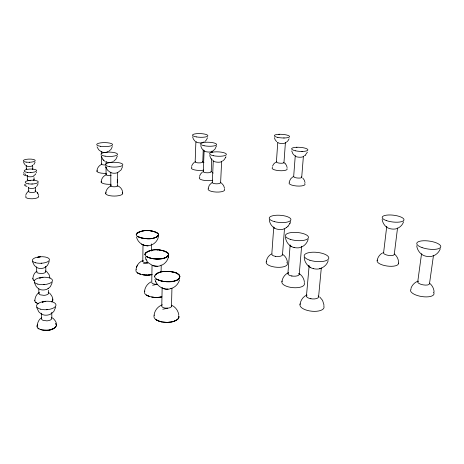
<?xml version="1.0" encoding="UTF-8"?>
<svg xmlns="http://www.w3.org/2000/svg" width="464" height="464" viewBox="0 0 464 464"><rect width="100%" height="100%" fill="white"/><g stroke="black" fill="none" stroke-linecap="round" stroke-linejoin="round"><path stroke-width="0.7" d="M117.549 185.925L117.56 172.318M398.477 263.656C398.912 260.24 397.474 256.87 395.026 254.521M152.035 265.483L151.769 282.106A4.611 1.821 0.5 0 0 157.151 284.258M151.479 251.03L151.612 243.948M162.156 287.315L161.779 305.724A4.918 2.082 0.8 0 0 166.605 308.2L167.597 308.247L162.771 309.233M161.078 272.153L161.223 264.956M171.489 306.489L171.941 288.179M195.889 141.665L195.153 161.924M202.774 161.982L203.249 149.907M204.119 150.603L203.278 171.634M211.219 171.802L211.775 158.729M212.048 152.592L212.106 151.229M212.315 182.549L213.278 160.666A4.188 1.183 4.3 0 0 217.5 162.203A4.188 1.183 4.3 0 0 221.63 161.228M220.615 182.729L221.635 161.327M178.646 315.694A12.487 5.713 1.1 0 1 178.907 316.738L178.46 318.397L178.733 317.84M52.693 317.968C64.879 329.196 44.358 333.668 37.955 327.99M178.907 316.738L178.698 317.898L177.526 319.476L178.014 318.959C173.333 323.106 166.245 322.84 160.486 321.639L161.547 321.83L158.334 320.931L155.939 319.615L159.372 321.262L156.554 320.05A12.487 5.713 1.1 0 1 154.332 315.102M276.411 161.965L277.768 142.268A3.828 1.032 2.5 0 0 281.944 143.527A3.828 1.032 2.5 0 0 285.244 142.332M271.8 254.202L273.754 226.919M283.962 162.609L285.406 142.663M282.489 254.829L284.473 228.845M293.66 176.639L295.255 155.829M287.889 273.621L290.162 244.94M301.704 177.341L303.398 156.264M299.245 274.323L301.617 246.262M306.455 296.032L309.134 265.773M318.588 296.827L321.308 267.925M150.464 250.583L147.871 251.337L145.51 252.909C151.937 248.663 161.982 248.646 168.235 253.28C162.226 248.872 149.837 247.811 144.942 254.179L144.959 254.597L145.017 253.762L145.104 255.061A11.907 4.565 0.9 0 0 146.67 256.696C152.03 259.463 166.309 261.232 168.705 254.191M383.595 252.799L386.744 226.357M394.272 254.371L397.497 228.34M417.733 281.816L421.503 254.057M429.502 283.632L433.463 255.542M172.08 271.794C166.332 271.208 157.806 270.274 154.634 276.248L154.669 276.73L154.703 275.773M158.589 234.442C155.62 240.781 143.231 239.006 137.808 236.605A11.194 4.025 0.7 0 1 136.381 235.161L136.335 234.018L136.259 234.755L136.248 234.384C141.416 228.793 152.151 229.645 158.178 233.641C152.209 229.489 142.982 229.599 136.816 233.264L139.078 231.884L141.537 231.229M149.884 230.811C166.031 232.731 156.043 240.056 146.172 238.635M266.232 261.951C266.493 258.889 268.296 256.076 270.785 254.324M281.903 281.729C282.327 277.895 284.809 274.34 288.347 272.757M161.924 265.13C165.155 263.564 167.73 260.53 168.42 256.969M168.322 257.543L168.652 255.658M154.036 315.381C154.483 310.642 157.853 306.257 162.406 304.813M122.664 166.448L121.104 169.876L117.885 172.463M299.982 304.535C300.492 300.463 303.027 296.653 306.832 294.982M158.543 235.816C158.16 239.627 155.631 243.02 152.209 244.69M32.851 278.597C33.112 275.831 34.197 272.82 36.691 271.33M144.536 291.206C144.936 287.332 147.378 283.771 150.846 281.996M178.698 317.898L178.913 316.796M34.794 300.579C35.096 297.528 36.285 294.199 39.109 292.645M208.179 188.297L209.351 185.136L212.129 182.416M135.993 269.485C136.451 265.367 139.362 261.621 143.312 260.321M166.205 281.712C170.503 281.381 179.197 282.025 179.974 276.202C177.956 284.154 162.133 282.309 156.559 279.119A12.708 5.208 1.2 0 1 154.831 277.257L154.634 276.248M113.5 161.379L115.872 159.28L117.34 156.124M377.139 260.646C377.597 257.41 379.674 254.469 382.551 252.926M23.71 172.904L23.838 172.37M25.717 195.361L26.378 193.505L27.997 191.574M155.631 258.982C159.923 258.686 166.808 259.37 168.757 254.608C167.527 250.931 162.632 250.589 159.32 250.09M216.444 145.969L214.965 149.13L212.854 151.044M112.352 146.56L110.995 149.396L108.64 151.455M35.096 162.18L33.739 164.726M36.372 172.869L36.54 172.318M289.234 181.76L290.702 178.779L292.807 176.9M38.158 183.715L36.581 186.598M191.545 166.425L192.479 164.256L194.451 162.133M199.491 176.401L200.465 174.139L202.519 171.924M55.726 307.081L53.778 311.53L51.214 313.768M158.63 234.813C158.033 236.965 155.405 237.58 153.485 238.044M179.591 279.833C178.402 283.985 175.108 287.483 170.909 288.637M174.47 280.911C183.355 279.699 179.69 272.449 173.24 272.032C167.33 271.121 159.987 270.535 155.196 274.798L156.878 273.458L160.399 272.13M52.235 282.535L50.402 286.613L48.007 288.707M289.814 223.515L290.638 221.496M207.524 137.738L206.277 140.128L204.827 141.572M222.442 161.165L224.193 159.703L225.753 157.226M225.951 156.693L225.707 157.348M308.154 239.412C307.232 242.602 305.022 245.427 301.965 246.813M49.254 261.557L47.519 265.321L45.269 267.305M272.472 166.228L273.661 164.03L275.639 162.238M328.234 260.698C327.045 264.689 323.599 267.74 319.609 268.755M163.398 258.291L166.733 257.091L168.705 255.026M410.924 288.353C412.107 285.047 414.741 282.234 418.116 281.132M307.394 152.146L305.086 155.428M403.564 221.833C402.572 224.738 400.322 227.163 397.468 228.317M289.107 138.753L287.993 140.737L286.41 142.28M137.402 265.164L136.445 267.334M440.336 248.698C439.205 251.848 436.746 254.469 433.643 255.739M286.595 227.464L288.051 226.148M288.016 226.212L290.052 223.161M304.599 155.817L305.15 155.376M41.679 317.753C38.599 319.412 37.427 323.025 37.068 326.296L37.648 324.516L37.184 325.815A9.663 4.414 -3.7 0 0 38.895 328.97M284.937 228.503L286.7 227.395M56.063 324.4A9.663 4.414 -3.7 0 1 56.289 326.041C52.937 330.878 45.31 331.11 40.206 329.33M53.946 328.361L49.149 330.136L43.465 330.107M173.42 321.471L176.871 319.928L174.278 321.256L167.736 322.399M144.849 291.05A11.716 5.023 0.7 0 0 146.815 295.4L149.431 296.461L146.247 295.011L149.431 296.508L153.857 297.366L157.244 297.482L161.913 296.815M152.633 285.238L157.163 284.328L156.211 284.281M143.538 263.703L147.796 262.856L146.902 262.81M136.323 269.422A11.02 4.437 0.5 0 0 138.075 273.267L140.511 274.207L137.553 272.925L140.511 274.247L144.646 275.019L147.836 275.123L152.238 274.543M157.244 297.482L161.431 297.006L160.538 297.105M171.239 321.97L172.179 321.854M147.836 275.123L151.78 274.717L150.939 274.798M173.252 281.254C167.678 282.06 161.559 281.984 156.559 279.119M161.594 271.8L162.58 271.707M162.249 258.599C157.052 259.254 151.386 259.248 146.67 256.696M151.589 250.293L152.517 250.212M47.276 309.65L46.603 309.703M152.401 238.31C147.529 238.861 142.268 238.89 137.808 236.605M44.295 284.594L43.668 284.635M142.605 230.973L143.48 230.91M41.748 263.221L41.157 263.256M166.559 322.416L169.969 322.231M156.142 297.488L159.343 297.337M146.798 275.129L149.814 275.001M296.299 147.285L296.954 147.262M32.318 184.017L31.888 184.034M278.835 134.305L279.461 134.282M30.949 172.504L30.56 172.515M29.696 162.272L29.319 162.284M145.731 275.094L146.653 275.065L143.567 274.891M155.005 297.453L155.985 297.424L152.702 297.227M165.346 322.376L166.39 322.341L161.663 321.912M147.732 230.695L148.689 230.666M157.029 249.963L158.044 249.934M167.376 271.405L168.455 271.376M302.4 151.438L301.89 151.444M156.53 266.324L157.493 266.307L152.952 265.669L148.724 263.14M167.011 289.223L168.038 289.205C161.988 289.536 156.177 285.238 154.947 279.287M147.134 245.787L148.039 245.769C142.703 246.001 137.576 242.266 136.509 237.005M284.13 137.976L283.782 137.982M142.506 274.723L144.478 274.943M151.566 297.041L153.671 297.285M144.942 238.49L141.885 238.09L137.901 236.634M154.321 258.819L151.049 258.367L146.769 256.731M169.818 271.544C173.194 271.956 177.01 272.542 179.44 275.164L176.25 273.023L172.167 271.869M164.801 281.532L161.292 281.022L156.67 279.16M275.245 256.29L275.546 256.343M291.653 275.976L291.978 276.034M310.607 298.717L310.955 298.781M293.967 247.469L294.298 247.544M313.333 268.627L313.687 268.708M38.721 303.758L36.494 302.946L35.618 302.064M37.712 303.247L38.715 303.676M171.576 305.202C175.491 306.884 178.24 310.735 178.808 314.928M141.503 244.076L143.44 244.992M110.345 172.364L107.689 170.323L106.215 167.98M101.135 151.647L98.641 149.704L97.063 146.85M104.876 161.252L103.53 160.196M274.595 228.172C271.713 226.403 269.549 223.277 269.34 219.861M291.154 246.355C287.982 244.424 285.696 241.013 285.488 237.261M310.3 267.403C306.866 265.321 304.483 261.661 304.187 257.63M298.851 273.331C301.948 275.291 304.164 278.603 304.413 282.309M282.994 254.608C285.557 256.337 287.181 259.33 287.39 262.392M319.661 296.902L322.596 300.428L324.058 305.289M221.27 182.851L223.578 185.455L224.559 188.326M203.418 162.151L203.951 162.591M294.628 155.707L292.801 153.648L291.717 150.933M212.419 172.405L213.138 173.113M41.215 313.96L38.796 311.808L36.65 307.412M25.404 165.283L23.461 162.406M38.651 288.817L36.383 286.764L34.388 282.709M36.459 267.345L34.33 265.385L32.451 261.615M36.523 191.777L37.445 192.804M33.617 279.914L34.44 280.714A8.509 3.422 -3 0 1 32.961 278.267M276.625 141.671L275.106 139.658L274.404 137.64M194.99 141.143L193.418 139.148L192.583 136.77M203.191 150.179L201.556 148.103L200.686 145.621M212.332 160.248L210.621 158.079L209.716 155.492M386.193 226.809C383.977 224.918 382.475 222.175 382.145 219.281M421.173 253.97C418.748 251.894 417.084 248.895 416.718 245.729M101.146 155.945L103.037 159.68M102.979 159.622L103.6 160.266M287.135 167.55L286.416 165.242L284.757 163.044L284.971 163.27M302.76 178.025L304.285 180.119L305.039 182.561M430.186 283.684C432.454 285.923 434.118 288.95 434.06 292.21M282.199 254.127L282.257 254.197A5.353 1.943 2.7 0 1 277.24 256.499A5.353 1.943 2.7 0 1 271.968 253.843M318.165 295.928L318.246 296.02A6.084 2.477 4.3 0 1 312.301 298.944A6.084 2.477 4.3 0 1 306.959 295.139M49.428 292.929C51.434 295.052 54.595 299.379 51.655 301.907L52.786 300.423A9.042 3.863 -3.3 0 0 52.589 298.99M46.638 271.51L49.143 274.769L49.851 277.64M308.595 265.53L309.215 266.336M25.59 174.76L24.841 173.664M37.677 193.14L38.524 195.141M37.346 192.653L37.787 193.297M145.226 256.992L146.096 259.498M147.007 261.081L147.221 261.458L145.945 259.237M55.39 323.292L56.347 324.957M155.707 281.671L155.881 281.967M142.802 261.522L143.005 244.412M25.659 184.614L25.92 185.159M171.448 305.759L171.489 305.846A4.918 2.082 0.8 0 1 166.605 308.2M105.717 166.414L105.966 167.324M105.937 167.243L106.25 168.078M28.449 187.508L28.565 191.481M27.26 175.937L27.376 179.754M26.204 165.642L26.32 169.319M32.66 165.41L32.764 169.227M38.79 288.875L38.906 293.48M35.49 187.207L35.6 191.342M36.714 271.875L36.581 266.87A4.599 1.85 -3.1 0 0 40.38 268.447A4.599 1.85 -3.1 0 0 45.426 267.09M34.046 177.66L34.098 179.638M41.331 313.194L41.47 318.762M45.762 266.284L45.878 271.481M48.575 290.273L48.633 293.004M51.748 312.394L51.864 318.176M101.575 151.519L101.587 153.63M101.604 156.438L101.645 164.134M106.036 164.25L106.024 161.484A3.242 0.916 0.4 0 0 108.994 162.47A3.242 0.916 0.4 0 0 112.485 161.675M106.047 167.011L106.076 174.609M110.797 172.167L110.821 185.82M398.448 263.065A10.776 3.886 7.6 0 1 387.069 266.023A10.776 3.886 7.6 0 1 377.383 260.101M394.151 253.982A5.411 1.746 8.1 0 1 388.641 255.42A5.411 1.746 8.1 0 1 383.815 252.497M397.462 228.027A5.475 1.914 6.2 0 1 397.103 228.381L396.964 228.474A5.469 1.914 6.2 0 1 391.024 228.891A5.469 1.914 6.2 0 1 386.709 226.728M433.567 292.285A11.89 4.553 9.2 0 1 421.933 296.577A11.89 4.553 9.2 0 1 411.185 288.956M429.31 283.168A5.974 2.059 9.5 0 1 423.058 284.85A5.974 2.059 9.5 0 1 418.267 281.184M433.48 255.31A6.049 2.239 7.7 0 1 427.373 256.464A6.049 2.239 7.7 0 1 421.602 253.779M323.727 305.863A12.122 5.191 6.4 0 1 312.127 311.257A12.122 5.191 6.4 0 1 300.231 303.827M320.595 268.349A6.171 2.407 7.8 0 1 314.917 268.929A6.171 2.407 7.8 0 1 309.621 266.835M304.187 282.947A11.339 4.594 5.4 0 1 293.01 287.663A11.339 4.594 5.4 0 1 282.176 281.103M298.967 273.615A5.69 2.181 3.4 0 1 293.231 276.179A5.69 2.181 3.4 0 1 288.411 272.832M301.409 246.802A5.765 2.134 7 0 1 295.533 247.753A5.765 2.134 7 0 1 290.226 245.363M286.845 262.485A10.672 4.106 4.6 0 1 277.223 267.299A10.672 4.106 4.6 0 1 266.51 261.394M273.783 227.296A5.423 1.914 6.3 0 0 277.228 229.181L277.536 229.251A5.417 1.914 6.3 0 0 284.304 228.613M160.88 265.269A4.652 1.891 1 0 1 156.884 266.324A4.652 1.891 1 0 1 152.621 265.327M148.637 262.705A4.338 1.601 0.3 0 1 144.275 262.433A4.338 1.601 0.3 0 1 142.779 260.896M151.247 244.864A4.373 1.67 0.8 0 1 147.465 245.787A4.373 1.67 0.8 0 1 143.48 244.899M170.972 288.469A4.959 2.146 1.3 0 1 162.806 288.103M45.466 270.814A4.588 1.868 -1.7 0 1 41.511 273.551L38.094 273.105A4.588 1.868 -1.7 0 1 36.975 271.173M49.613 277.24A8.509 3.422 -3 0 1 49.851 277.866M48.198 292.25A4.872 2.105 -2 0 1 44.016 295.353L40.38 294.86A4.872 2.105 -2 0 1 39.173 292.691M48.169 288.44A4.884 2.082 -3.5 0 1 43.738 289.965A4.884 2.082 -3.5 0 1 39.196 288.962M36.494 302.946A9.042 3.863 -3.3 0 1 34.904 300.185M51.388 317.318A5.208 2.401 -2.4 0 1 46.945 320.873L43.059 320.328A5.208 2.401 -2.4 0 1 41.748 317.857M51.382 313.432A5.226 2.378 -3.9 0 1 50.535 314.128L50.431 314.186A5.226 2.378 -3.9 0 1 43.036 314.76L42.92 314.714A5.226 2.378 -3.9 0 1 41.789 314.041M283.794 162.313A3.793 0.899 4.6 0 1 279.902 163.183A3.793 0.899 4.6 0 1 276.77 161.652M286.99 168.606A7.563 2.065 3.7 0 1 279.084 170.665A7.563 2.065 3.7 0 1 272.606 167.458M301.298 176.859A4.043 1.021 5.1 0 1 297.83 178.048A4.043 1.021 5.1 0 1 293.932 176.326M303.375 156.142A4.077 1.16 3 0 1 299.164 157.221A4.077 1.16 3 0 1 295.319 155.66M304.68 183.477A8.056 2.326 4.2 0 1 296.635 186A8.056 2.326 4.2 0 1 289.733 182.242M220.203 182.195A4.153 1.166 0.8 0 1 216.514 183.819A4.153 1.166 0.8 0 1 212.692 182.12M224.274 189.126A8.282 2.511 2.5 0 1 216.34 192.067A8.282 2.511 2.5 0 1 208.475 188.483M212.077 151.049A4.008 1.09 4.1 0 1 208.266 152.03A4.008 1.09 4.1 0 1 204.125 150.609M210.917 171.355A3.973 1.061 0.6 0 1 207.344 172.794A3.973 1.061 0.6 0 1 203.505 171.332M212.628 180.229A7.923 2.303 2.3 0 1 202.704 180.102A7.923 2.303 2.3 0 1 199.845 177.225M203.487 141.92A3.845 1.003 3.9 0 1 199.624 142.877A3.845 1.003 3.9 0 1 196.017 141.387M202.507 161.576A3.811 0.974 0.4 0 1 198.841 162.893A3.811 0.974 0.4 0 1 195.535 161.472M203.673 170.12A7.604 2.123 2.1 0 1 194.341 169.847A7.604 2.123 2.1 0 1 191.91 167.249M117.224 179.8A8.184 7.755 -20 0 1 117.444 181.592M101.181 182.172A8.184 7.755 -20 0 1 106.117 174.795M117.201 181.25A8.195 2.424 0.1 0 1 117.172 182.619M111.093 184.278A8.195 2.424 0.1 0 1 101.378 181.296M111.157 175.346A3.225 0.847 0 0 1 107.149 175.288A3.225 0.847 0 0 1 106.465 174.244M96.959 171.39A7.836 7.465 -18.9 0 1 101.68 164.308M106.424 173.327A7.853 2.221 0.1 0 1 97.167 170.584M105.56 164.929A3.086 0.777 0 0 1 102.44 164.703A3.086 0.777 0 0 1 101.854 163.902M107.77 151.542A3.103 0.841 0.4 0 1 104.632 152.43A3.103 0.841 0.4 0 1 101.581 151.484M117.537 185.78A8.555 8.056 -21 0 1 122.682 193.065M105.699 193.726A8.555 8.056 -21 0 1 110.867 186.029M122.218 192.502A8.561 2.651 0.1 0 1 114.376 196.069A8.561 2.651 0.1 0 1 106.065 192.577M117.16 185.432A3.37 0.934 0 0 1 114.248 186.801A3.37 0.934 0 0 1 111.151 185.461M117.549 172.359A3.387 1.003 0.4 0 1 114.295 173.24A3.387 1.003 0.4 0 1 110.838 172.388M32.486 165.143A3.231 0.922 -1.7 0 1 29.638 166.443A3.231 0.922 -1.7 0 1 26.274 165.422M32.289 168.774A3.225 0.934 -0.3 0 1 32.7 169.447M26.471 169.575A3.225 0.934 -0.3 0 1 26.697 168.85M35.508 173.78A5.991 1.682 -1.5 0 1 34.005 175.264M27.585 175.856A5.991 1.682 -1.5 0 1 23.908 173.849M33.982 175.618A3.37 1.003 -1.8 0 1 30.276 176.813A3.37 1.003 -1.8 0 1 27.411 175.607M33.681 179.185A3.364 1.015 -0.4 0 1 33.472 180.27M30.786 180.711A3.364 1.015 -0.4 0 1 27.631 179.33M27.016 186.389A6.247 1.833 -1.6 0 1 24.853 184.44M35.496 187.241A3.526 1.096 -2 0 1 31.627 188.465A3.526 1.096 -2 0 1 28.524 187.247M35.073 190.803A3.521 1.108 -0.6 0 1 32.207 192.519A3.521 1.108 -0.6 0 1 28.977 190.924M38.245 195.86A6.537 2.007 -1.8 0 1 32.225 198.772A6.537 2.007 -1.8 0 1 26.025 196.249M43.987 301.467L42.183 302.29L45.785 301.275L43.987 301.467M41.279 277.437L39.585 278.185L42.961 277.269L41.279 277.437M38.959 256.882L37.364 257.572L40.542 256.737L38.959 256.882M386.645 220.684A10.985 3.422 6.7 0 0 403.947 220.122A10.985 3.422 6.7 0 0 388.687 214.977A10.985 3.422 6.7 0 0 386.645 220.684M422.072 247.596A12.139 4.025 8.1 0 0 440.783 246.848A12.139 4.025 8.1 0 0 423.47 240.758A12.139 4.025 8.1 0 0 422.072 247.596M309.882 260.252A12.389 4.594 5.7 0 0 328.819 258.175A12.389 4.594 5.7 0 0 310.781 252.346A12.389 4.594 5.7 0 0 309.882 260.252M290.551 239.436A11.577 4.054 4.9 0 0 308.479 237.655A11.577 4.054 4.9 0 0 291.873 232.499A11.577 4.054 4.9 0 0 290.551 239.436M274.357 221.601A10.881 3.613 4.2 0 0 290.934 219.727A10.881 3.613 4.2 0 0 274.966 215.366A10.881 3.613 4.2 0 0 274.357 221.601M35.664 262.792A8.59 3.271 -2.6 0 0 49.41 260.095A8.59 3.271 -2.6 0 0 37.648 257.097A8.59 3.271 -2.6 0 0 35.664 262.792M37.822 284.125A9.129 3.695 -3 0 0 52.409 281.045A9.129 3.695 -3 0 0 39.881 277.681A9.129 3.695 -3 0 0 37.822 284.125M40.356 309.134A9.761 4.234 -3.3 0 0 55.924 305.561A9.761 4.234 -3.3 0 0 42.485 301.757A9.761 4.234 -3.3 0 0 40.356 309.134M277.861 137.419A7.668 1.798 3.5 0 0 289.582 136.631A7.668 1.798 3.5 0 0 278.354 134.334A7.668 1.798 3.5 0 0 277.861 137.419M295.388 150.788A8.178 2.03 3.9 0 0 307.905 149.947A8.178 2.03 3.9 0 0 295.962 147.308A8.178 2.03 3.9 0 0 295.388 150.788M213.341 155.701A8.404 2.192 2.4 0 0 226.38 154.524A8.404 2.192 2.4 0 0 214.269 151.937A8.404 2.192 2.4 0 0 213.341 155.701M204.067 145.737A8.039 2.007 2.2 0 0 216.607 144.687A8.039 2.007 2.2 0 0 205.123 142.303A8.039 2.007 2.2 0 0 204.067 145.737M196.231 136.892A7.708 1.85 2.1 0 0 207.878 135.726A7.708 1.85 2.1 0 0 196.405 133.696A7.708 1.85 2.1 0 0 196.231 136.892M105.096 156.159A8.288 2.181 0.3 0 0 117.543 154.338A8.288 2.181 0.3 0 0 105.119 152.383A8.288 2.181 0.3 0 0 105.096 156.159M100.63 146.311A7.94 1.995 0.3 0 0 112.59 144.664A7.94 1.995 0.3 0 0 100.729 142.854A7.94 1.995 0.3 0 0 100.63 146.311M109.806 166.715A8.665 2.39 0.3 0 0 122.856 164.737A8.665 2.39 0.3 0 0 109.904 162.58A8.665 2.39 0.3 0 0 109.806 166.715M26.164 162.127A6.026 1.601 -1.3 0 0 35.252 160.573A6.026 1.601 -1.3 0 0 26.262 159.349A6.026 1.601 -1.3 0 0 26.164 162.127M27.225 172.353A6.287 1.746 -1.4 0 0 36.697 170.648A6.287 1.746 -1.4 0 0 27.312 169.331A6.287 1.746 -1.4 0 0 27.225 172.353M28.426 183.86A6.583 1.914 -1.6 0 0 38.326 181.969A6.583 1.914 -1.6 0 0 28.49 180.542A6.583 1.914 -1.6 0 0 28.426 183.86"/></g></svg>
